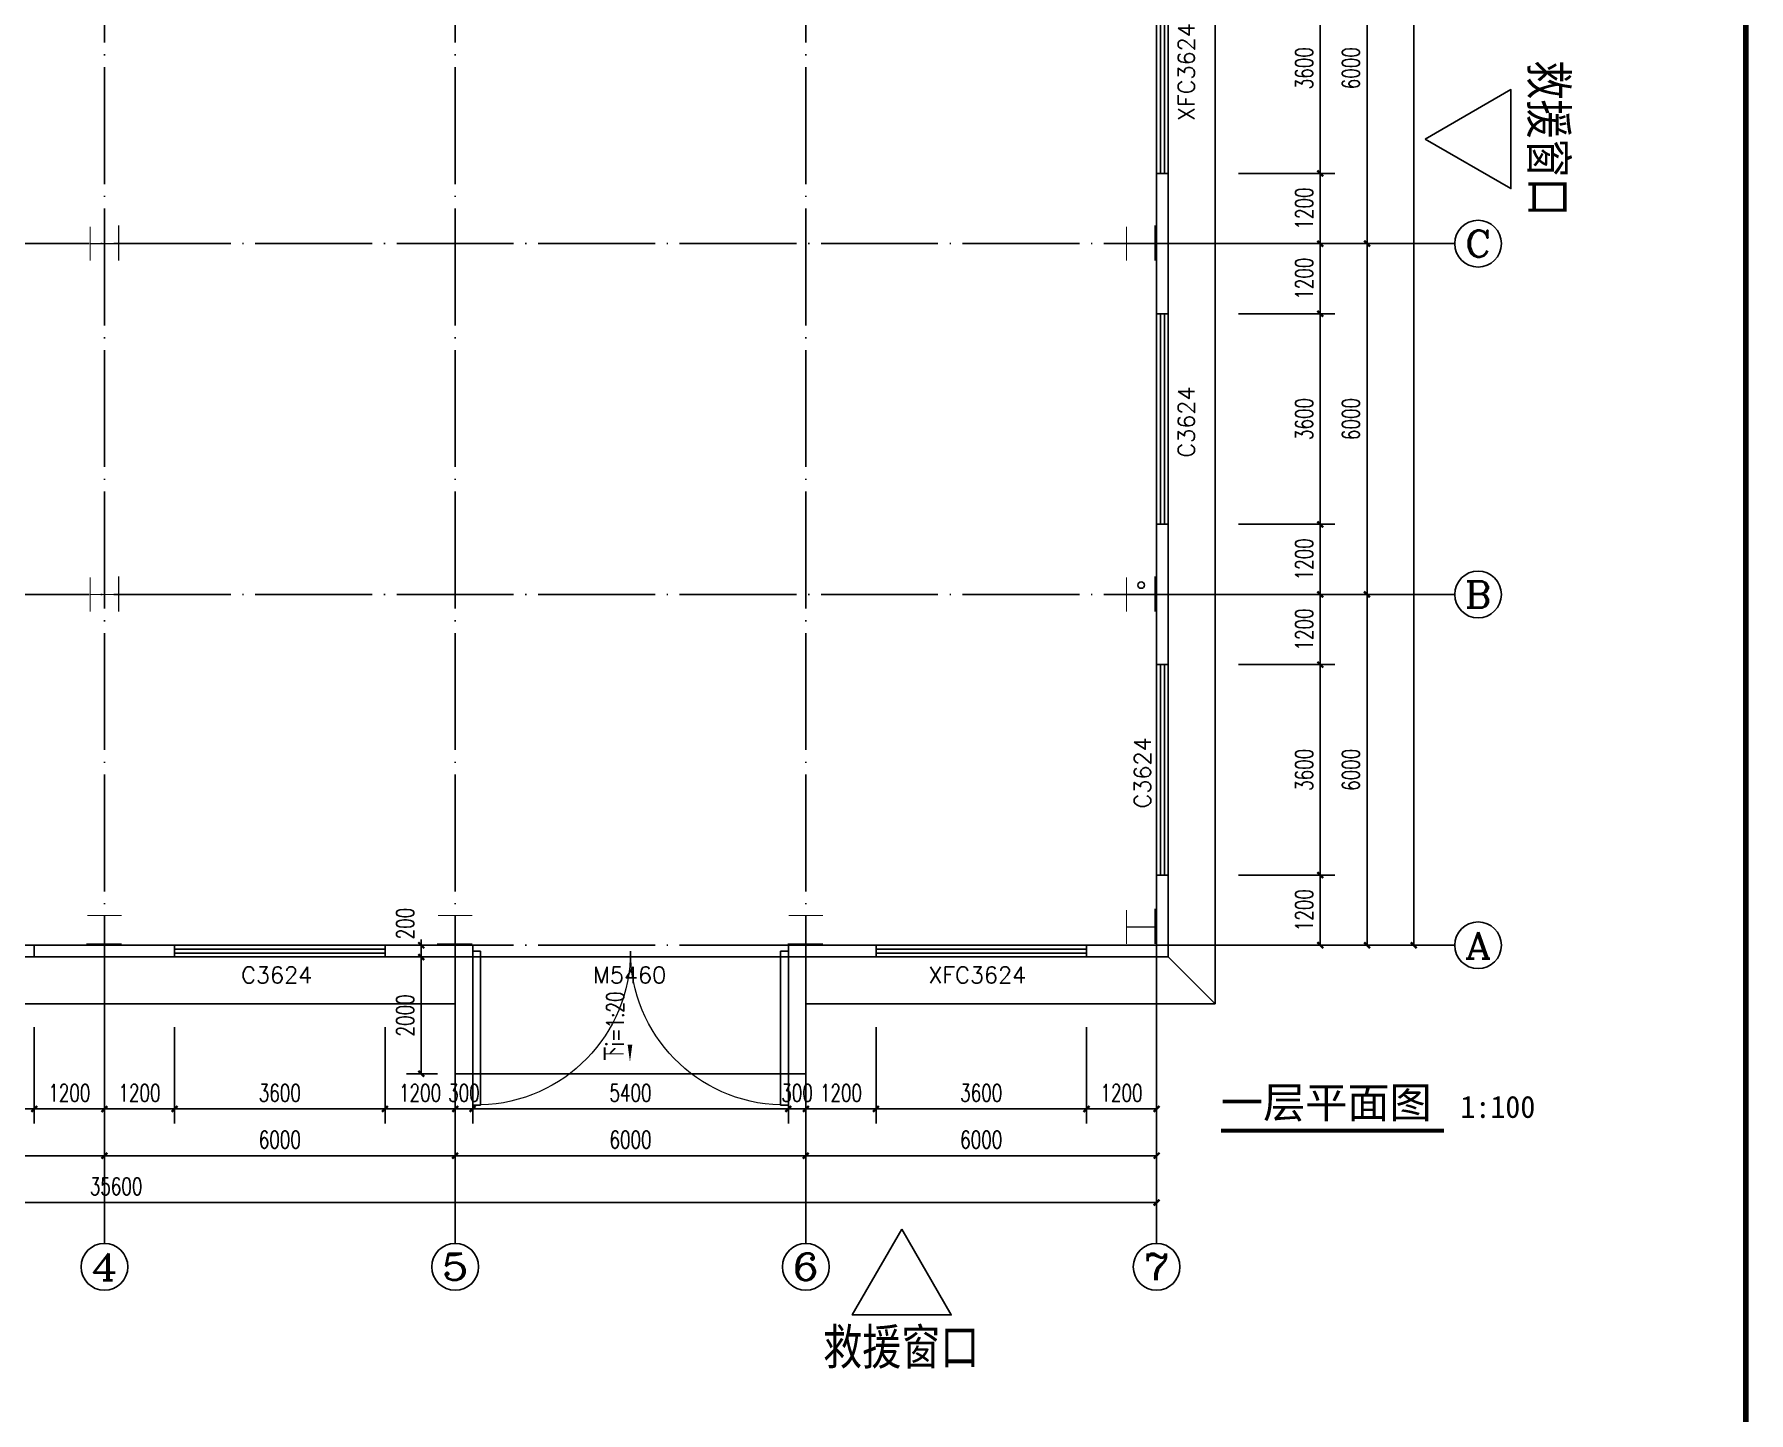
# Model space of a CAD drawing. Extents: x 683431 to 951238, y -788560 to -543702.
# Drawn here: x 712651 to 741981, y -706453 to -682878 of the extents above; entities that cross this region are included whole.
import ezdxf
from ezdxf.enums import TextEntityAlignment as Align

# ---------------------------------------------------------------- set-up
doc = ezdxf.new("R2010")
doc.units = 0
doc.header["$LTSCALE"] = 1000
doc.header["$MEASUREMENT"] = 0
doc.linetypes.add('DOTE', pattern=[2.42, 2, -0.2, 0.02, -0.2])
for name, color, linetype in [('AXIS', 3, 'Continuous'), ('AXIS_TEXT', 7, 'Continuous'), ('DIM_SYMB', 3, 'Continuous'), ('DOTE', 1, 'Continuous'), ('GROUND', 2, 'Continuous'), ('PUB_DIM', 3, 'Continuous'), ('PUB_TEXT', 3, 'Continuous'), ('PUB_TITLE', 4, 'Continuous'), ('RAIL', 163, 'Continuous'), ('WALL', 7, 'Continuous'), ('WINDOW', 4, 'Continuous'), ('WINDOW_TEXT', 7, 'Continuous')]:
    doc.layers.add(name, color=color, linetype=linetype)
doc.styles.add('_TCH_AXIS', font='COMPLEX', dxfattribs={"bigfont": 'GBCBIG'})
doc.styles.add('_TCH_DIM', font='SIMPLEX', dxfattribs={"bigfont": 'GBCBIG'})
doc.styles.add('_TCH_DIM_T3', font='SIMPLEX', dxfattribs={"width": 0.705882, "bigfont": 'GBCBIG'})
doc.styles.add('_TCH_WINDOW', font='simplex_.ttf', dxfattribs={"height": 3.5, "bigfont": 'GBCBIG'})
doc.styles.add('COMPLEX', font='COMPLEX')
doc.styles.add('st', font='')
doc.styles.add('宋体(0.8)', font='', dxfattribs={"width": 0.8})
doc.styles.get('st').set_extended_font_data('SimSun')
doc.styles.get('宋体(0.8)').set_extended_font_data('SimSun')
doc.dimstyles.new('_TCH_ARCH&&100', dxfattribs={"dimtxt": 297.5, "dimasz": 100, "dimexe": 250, "dimexo": 300, "dimgap": 126.25, "dimtad": 1, "dimdec": 0, "dimzin": 0, "dimdsep": 46, "dimtxsty": '_TCH_DIM_T3', "dimblk": 'ARCHTICK', "dimcen": 0.09, "dimazin": 2, "dimtfac": 1, "dimtdec": 0, "dimtix": 1, "dimtmove": 2, "dimatfit": 3, "dimfxl": 0, "dimtolj": 1, "dimtzin": 0, "dimarcsym": 0})

# ---------------------------------------------------------------- blocks, each defined once
blk = doc.blocks.new('_ArchTick')
at = {"color": 0, "linetype": 'ByBlock', "const_width": 0.4}
blk.add_lwpolyline([(-0.5, -0.5), (0.5, 0.5)], dxfattribs=at)
blk = doc.blocks.new('*D43')
at = {"layer": 'Defpoints', "color": 0}
for p in [(719271, -698658), (719851, -698658), (719851, -700658)]:
    blk.add_point(p, dxfattribs=at)
at = {"layer": 'PUB_DIM', "color": 0, "lineweight": -2}
for p, q in [((719551, -698658), (719021, -698658)), ((719271, -700658), (719271, -698658)), ((719551, -700658), (719021, -700658))]:
    blk.add_line(p, q, dxfattribs=at)
at = {"layer": 'PUB_DIM', "color": 0, "lineweight": -2, "xscale": 100, "yscale": 100, "zscale": 100}
for p, rotation in [((719271, -698658), 90), ((719271, -700658), 270)]:
    blk.add_blockref('_ArchTick', p, dxfattribs=dict(at, rotation=rotation))
at = {"layer": 'PUB_DIM', "color": 0, "insert": (718996, -699658), "char_height": 297.5, "attachment_point": 5, "rotation": 90, "style": '_TCH_DIM_T3'}
blk.add_mtext('\\A1;2000', dxfattribs=at)
blk = doc.blocks.new('*D44')
at = {"layer": 'Defpoints', "color": 0}
for p in [(719271, -698458), (719851, -698458), (719851, -698658)]:
    blk.add_point(p, dxfattribs=at)
at = {"layer": 'PUB_DIM', "color": 0, "lineweight": -2}
for p, q in [((719551, -698458), (719021, -698458)), ((719271, -698458), (719271, -698358)), ((719271, -698658), (719271, -698458)), ((719551, -698658), (719021, -698658)), ((719271, -698658), (719271, -698758))]:
    blk.add_line(p, q, dxfattribs=at)
at = {"layer": 'PUB_DIM', "color": 0, "lineweight": -2, "xscale": 100, "yscale": 100, "zscale": 100}
for p, rotation in [((719271, -698458), 270), ((719271, -698658), 90)]:
    blk.add_blockref('_ArchTick', p, dxfattribs=dict(at, rotation=rotation))
at = {"layer": 'PUB_DIM', "color": 0, "insert": (718996, -698088), "char_height": 297.5, "attachment_point": 5, "rotation": 90, "style": '_TCH_DIM_T3'}
blk.add_mtext('\\A1;200', dxfattribs=at)
blk = doc.blocks.new('*D404')
at = {"layer": 'AXIS', "color": 0, "lineweight": -2}
for p, q in [((707851, -699858), (707851, -702308)), ((713851, -699858), (713851, -702308)), ((707851, -702058), (713851, -702058))]:
    blk.add_line(p, q, dxfattribs=at)
at = {"layer": 'Defpoints', "color": 0}
for p in [(707851, -699558), (713851, -699558), (713851, -702058)]:
    blk.add_point(p, dxfattribs=at)
at = {"layer": 'AXIS', "color": 0, "lineweight": -2, "xscale": 100, "yscale": 100, "zscale": 100, "rotation": 180}
blk.add_blockref('_ArchTick', (707851, -702058), dxfattribs=at)
at = {"layer": 'AXIS', "color": 0, "lineweight": -2, "xscale": 100, "yscale": 100, "zscale": 100}
blk.add_blockref('_ArchTick', (713851, -702058), dxfattribs=at)
at = {"layer": 'AXIS', "color": 0, "insert": (710851, -701783), "char_height": 297.5, "attachment_point": 5, "style": '_TCH_DIM_T3'}
blk.add_mtext('\\A1;6000', dxfattribs=at)
blk = doc.blocks.new('*D405')
at = {"layer": 'AXIS', "color": 0, "lineweight": -2}
for p, q in [((713851, -699858), (713851, -702308)), ((719851, -699858), (719851, -702308)), ((713851, -702058), (719851, -702058))]:
    blk.add_line(p, q, dxfattribs=at)
at = {"layer": 'Defpoints', "color": 0}
for p in [(713851, -699558), (719851, -699558), (719851, -702058)]:
    blk.add_point(p, dxfattribs=at)
at = {"layer": 'AXIS', "color": 0, "lineweight": -2, "xscale": 100, "yscale": 100, "zscale": 100, "rotation": 180}
blk.add_blockref('_ArchTick', (713851, -702058), dxfattribs=at)
at = {"layer": 'AXIS', "color": 0, "lineweight": -2, "xscale": 100, "yscale": 100, "zscale": 100}
blk.add_blockref('_ArchTick', (719851, -702058), dxfattribs=at)
at = {"layer": 'AXIS', "color": 0, "insert": (716851, -701783), "char_height": 297.5, "attachment_point": 5, "style": '_TCH_DIM_T3'}
blk.add_mtext('\\A1;6000', dxfattribs=at)
blk = doc.blocks.new('*D406')
at = {"layer": 'AXIS', "color": 0, "lineweight": -2}
for p, q in [((719851, -699858), (719851, -702308)), ((725851, -699858), (725851, -702308)), ((719851, -702058), (725851, -702058))]:
    blk.add_line(p, q, dxfattribs=at)
at = {"layer": 'Defpoints', "color": 0}
for p in [(719851, -699558), (725851, -699558), (725851, -702058)]:
    blk.add_point(p, dxfattribs=at)
at = {"layer": 'AXIS', "color": 0, "lineweight": -2, "xscale": 100, "yscale": 100, "zscale": 100, "rotation": 180}
blk.add_blockref('_ArchTick', (719851, -702058), dxfattribs=at)
at = {"layer": 'AXIS', "color": 0, "lineweight": -2, "xscale": 100, "yscale": 100, "zscale": 100}
blk.add_blockref('_ArchTick', (725851, -702058), dxfattribs=at)
at = {"layer": 'AXIS', "color": 0, "insert": (722851, -701783), "char_height": 297.5, "attachment_point": 5, "style": '_TCH_DIM_T3'}
blk.add_mtext('\\A1;6000', dxfattribs=at)
blk = doc.blocks.new('*D407')
at = {"layer": 'AXIS', "color": 0, "lineweight": -2}
for p, q in [((725851, -699858), (725851, -702308)), ((731851, -699858), (731851, -702308)), ((725851, -702058), (731851, -702058))]:
    blk.add_line(p, q, dxfattribs=at)
at = {"layer": 'Defpoints', "color": 0}
for p in [(725851, -699558), (731851, -699558), (731851, -702058)]:
    blk.add_point(p, dxfattribs=at)
at = {"layer": 'AXIS', "color": 0, "lineweight": -2, "xscale": 100, "yscale": 100, "zscale": 100, "rotation": 180}
blk.add_blockref('_ArchTick', (725851, -702058), dxfattribs=at)
at = {"layer": 'AXIS', "color": 0, "lineweight": -2, "xscale": 100, "yscale": 100, "zscale": 100}
blk.add_blockref('_ArchTick', (731851, -702058), dxfattribs=at)
at = {"layer": 'AXIS', "color": 0, "insert": (728851, -701783), "char_height": 297.5, "attachment_point": 5, "style": '_TCH_DIM_T3'}
blk.add_mtext('\\A1;6000', dxfattribs=at)
blk = doc.blocks.new('*D415')
at = {"layer": 'AXIS', "color": 0, "lineweight": -2}
for p, q in [((709051, -699858), (709051, -701508)), ((712651, -699858), (712651, -701508)), ((709051, -701258), (712651, -701258))]:
    blk.add_line(p, q, dxfattribs=at)
at = {"layer": 'Defpoints', "color": 0}
for p in [(709051, -699558), (712651, -699558), (712651, -701258)]:
    blk.add_point(p, dxfattribs=at)
at = {"layer": 'AXIS', "color": 0, "lineweight": -2, "xscale": 100, "yscale": 100, "zscale": 100, "rotation": 180}
blk.add_blockref('_ArchTick', (709051, -701258), dxfattribs=at)
at = {"layer": 'AXIS', "color": 0, "lineweight": -2, "xscale": 100, "yscale": 100, "zscale": 100}
blk.add_blockref('_ArchTick', (712651, -701258), dxfattribs=at)
at = {"layer": 'AXIS', "color": 0, "insert": (710851, -700983), "char_height": 297.5, "attachment_point": 5, "style": '_TCH_DIM_T3'}
blk.add_mtext('\\A1;3600', dxfattribs=at)
blk = doc.blocks.new('*D416')
at = {"layer": 'AXIS', "color": 0, "lineweight": -2}
for p, q in [((712651, -699858), (712651, -701508)), ((713851, -699858), (713851, -701508)), ((712651, -701258), (713851, -701258))]:
    blk.add_line(p, q, dxfattribs=at)
at = {"layer": 'Defpoints', "color": 0}
for p in [(712651, -699558), (713851, -699558), (713851, -701258)]:
    blk.add_point(p, dxfattribs=at)
at = {"layer": 'AXIS', "color": 0, "lineweight": -2, "xscale": 100, "yscale": 100, "zscale": 100, "rotation": 180}
blk.add_blockref('_ArchTick', (712651, -701258), dxfattribs=at)
at = {"layer": 'AXIS', "color": 0, "lineweight": -2, "xscale": 100, "yscale": 100, "zscale": 100}
blk.add_blockref('_ArchTick', (713851, -701258), dxfattribs=at)
at = {"layer": 'AXIS', "color": 0, "insert": (713251, -700983), "char_height": 297.5, "attachment_point": 5, "style": '_TCH_DIM_T3'}
blk.add_mtext('\\A1;1200', dxfattribs=at)
blk = doc.blocks.new('*D417')
at = {"layer": 'AXIS', "color": 0, "lineweight": -2}
for p, q in [((713851, -699858), (713851, -701508)), ((715051, -699858), (715051, -701508)), ((713851, -701258), (715051, -701258))]:
    blk.add_line(p, q, dxfattribs=at)
at = {"layer": 'Defpoints', "color": 0}
for p in [(713851, -699558), (715051, -699558), (715051, -701258)]:
    blk.add_point(p, dxfattribs=at)
at = {"layer": 'AXIS', "color": 0, "lineweight": -2, "xscale": 100, "yscale": 100, "zscale": 100, "rotation": 180}
blk.add_blockref('_ArchTick', (713851, -701258), dxfattribs=at)
at = {"layer": 'AXIS', "color": 0, "lineweight": -2, "xscale": 100, "yscale": 100, "zscale": 100}
blk.add_blockref('_ArchTick', (715051, -701258), dxfattribs=at)
at = {"layer": 'AXIS', "color": 0, "insert": (714451, -700983), "char_height": 297.5, "attachment_point": 5, "style": '_TCH_DIM_T3'}
blk.add_mtext('\\A1;1200', dxfattribs=at)
blk = doc.blocks.new('*D418')
at = {"layer": 'AXIS', "color": 0, "lineweight": -2}
for p, q in [((715051, -699858), (715051, -701508)), ((718651, -699858), (718651, -701508)), ((715051, -701258), (718651, -701258))]:
    blk.add_line(p, q, dxfattribs=at)
at = {"layer": 'Defpoints', "color": 0}
for p in [(715051, -699558), (718651, -699558), (718651, -701258)]:
    blk.add_point(p, dxfattribs=at)
at = {"layer": 'AXIS', "color": 0, "lineweight": -2, "xscale": 100, "yscale": 100, "zscale": 100, "rotation": 180}
blk.add_blockref('_ArchTick', (715051, -701258), dxfattribs=at)
at = {"layer": 'AXIS', "color": 0, "lineweight": -2, "xscale": 100, "yscale": 100, "zscale": 100}
blk.add_blockref('_ArchTick', (718651, -701258), dxfattribs=at)
at = {"layer": 'AXIS', "color": 0, "insert": (716851, -700983), "char_height": 297.5, "attachment_point": 5, "style": '_TCH_DIM_T3'}
blk.add_mtext('\\A1;3600', dxfattribs=at)
blk = doc.blocks.new('*D419')
at = {"layer": 'AXIS', "color": 0, "lineweight": -2}
for p, q in [((718651, -699858), (718651, -701508)), ((719851, -699858), (719851, -701508)), ((718651, -701258), (719851, -701258))]:
    blk.add_line(p, q, dxfattribs=at)
at = {"layer": 'Defpoints', "color": 0}
for p in [(718651, -699558), (719851, -699558), (719851, -701258)]:
    blk.add_point(p, dxfattribs=at)
at = {"layer": 'AXIS', "color": 0, "lineweight": -2, "xscale": 100, "yscale": 100, "zscale": 100, "rotation": 180}
blk.add_blockref('_ArchTick', (718651, -701258), dxfattribs=at)
at = {"layer": 'AXIS', "color": 0, "lineweight": -2, "xscale": 100, "yscale": 100, "zscale": 100}
blk.add_blockref('_ArchTick', (719851, -701258), dxfattribs=at)
at = {"layer": 'AXIS', "color": 0, "insert": (719251, -700983), "char_height": 297.5, "attachment_point": 5, "style": '_TCH_DIM_T3'}
blk.add_mtext('\\A1;1200', dxfattribs=at)
blk = doc.blocks.new('*D420')
at = {"layer": 'AXIS', "color": 0, "lineweight": -2}
for p, q in [((719851, -699858), (719851, -701508)), ((720151, -699858), (720151, -701508)), ((719851, -701258), (719751, -701258)), ((719851, -701258), (720151, -701258)), ((720151, -701258), (720251, -701258))]:
    blk.add_line(p, q, dxfattribs=at)
at = {"layer": 'Defpoints', "color": 0}
for p in [(719851, -699558), (720151, -699558), (720151, -701258)]:
    blk.add_point(p, dxfattribs=at)
at = {"layer": 'AXIS', "color": 0, "lineweight": -2, "xscale": 100, "yscale": 100, "zscale": 100}
blk.add_blockref('_ArchTick', (719851, -701258), dxfattribs=at)
at = {"layer": 'AXIS', "color": 0, "lineweight": -2, "xscale": 100, "yscale": 100, "zscale": 100, "rotation": 180}
blk.add_blockref('_ArchTick', (720151, -701258), dxfattribs=at)
at = {"layer": 'AXIS', "color": 0, "insert": (720001, -700983), "char_height": 297.5, "attachment_point": 5, "style": '_TCH_DIM_T3'}
blk.add_mtext('\\A1;300', dxfattribs=at)
blk = doc.blocks.new('*D421')
at = {"layer": 'AXIS', "color": 0, "lineweight": -2}
for p, q in [((720151, -699858), (720151, -701508)), ((725551, -699858), (725551, -701508)), ((720151, -701258), (725551, -701258))]:
    blk.add_line(p, q, dxfattribs=at)
at = {"layer": 'Defpoints', "color": 0}
for p in [(720151, -699558), (725551, -699558), (725551, -701258)]:
    blk.add_point(p, dxfattribs=at)
at = {"layer": 'AXIS', "color": 0, "lineweight": -2, "xscale": 100, "yscale": 100, "zscale": 100, "rotation": 180}
blk.add_blockref('_ArchTick', (720151, -701258), dxfattribs=at)
at = {"layer": 'AXIS', "color": 0, "lineweight": -2, "xscale": 100, "yscale": 100, "zscale": 100}
blk.add_blockref('_ArchTick', (725551, -701258), dxfattribs=at)
at = {"layer": 'AXIS', "color": 0, "insert": (722851, -700983), "char_height": 297.5, "attachment_point": 5, "style": '_TCH_DIM_T3'}
blk.add_mtext('\\A1;5400', dxfattribs=at)
blk = doc.blocks.new('*D422')
at = {"layer": 'AXIS', "color": 0, "lineweight": -2}
for p, q in [((725551, -699858), (725551, -701508)), ((725851, -699858), (725851, -701508)), ((725551, -701258), (725451, -701258)), ((725551, -701258), (725851, -701258)), ((725851, -701258), (725951, -701258))]:
    blk.add_line(p, q, dxfattribs=at)
at = {"layer": 'Defpoints', "color": 0}
for p in [(725551, -699558), (725851, -699558), (725851, -701258)]:
    blk.add_point(p, dxfattribs=at)
at = {"layer": 'AXIS', "color": 0, "lineweight": -2, "xscale": 100, "yscale": 100, "zscale": 100}
blk.add_blockref('_ArchTick', (725551, -701258), dxfattribs=at)
at = {"layer": 'AXIS', "color": 0, "lineweight": -2, "xscale": 100, "yscale": 100, "zscale": 100, "rotation": 180}
blk.add_blockref('_ArchTick', (725851, -701258), dxfattribs=at)
at = {"layer": 'AXIS', "color": 0, "insert": (725701, -700983), "char_height": 297.5, "attachment_point": 5, "style": '_TCH_DIM_T3'}
blk.add_mtext('\\A1;300', dxfattribs=at)
blk = doc.blocks.new('*D423')
at = {"layer": 'AXIS', "color": 0, "lineweight": -2}
for p, q in [((725851, -699858), (725851, -701508)), ((727051, -699858), (727051, -701508)), ((725851, -701258), (727051, -701258))]:
    blk.add_line(p, q, dxfattribs=at)
at = {"layer": 'Defpoints', "color": 0}
for p in [(725851, -699558), (727051, -699558), (727051, -701258)]:
    blk.add_point(p, dxfattribs=at)
at = {"layer": 'AXIS', "color": 0, "lineweight": -2, "xscale": 100, "yscale": 100, "zscale": 100, "rotation": 180}
blk.add_blockref('_ArchTick', (725851, -701258), dxfattribs=at)
at = {"layer": 'AXIS', "color": 0, "lineweight": -2, "xscale": 100, "yscale": 100, "zscale": 100}
blk.add_blockref('_ArchTick', (727051, -701258), dxfattribs=at)
at = {"layer": 'AXIS', "color": 0, "insert": (726451, -700983), "char_height": 297.5, "attachment_point": 5, "style": '_TCH_DIM_T3'}
blk.add_mtext('\\A1;1200', dxfattribs=at)
blk = doc.blocks.new('*D424')
at = {"layer": 'AXIS', "color": 0, "lineweight": -2}
for p, q in [((727051, -699858), (727051, -701508)), ((730651, -699858), (730651, -701508)), ((727051, -701258), (730651, -701258))]:
    blk.add_line(p, q, dxfattribs=at)
at = {"layer": 'Defpoints', "color": 0}
for p in [(727051, -699558), (730651, -699558), (730651, -701258)]:
    blk.add_point(p, dxfattribs=at)
at = {"layer": 'AXIS', "color": 0, "lineweight": -2, "xscale": 100, "yscale": 100, "zscale": 100, "rotation": 180}
blk.add_blockref('_ArchTick', (727051, -701258), dxfattribs=at)
at = {"layer": 'AXIS', "color": 0, "lineweight": -2, "xscale": 100, "yscale": 100, "zscale": 100}
blk.add_blockref('_ArchTick', (730651, -701258), dxfattribs=at)
at = {"layer": 'AXIS', "color": 0, "insert": (728851, -700983), "char_height": 297.5, "attachment_point": 5, "style": '_TCH_DIM_T3'}
blk.add_mtext('\\A1;3600', dxfattribs=at)
blk = doc.blocks.new('*D425')
at = {"layer": 'AXIS', "color": 0, "lineweight": -2}
for p, q in [((730651, -699858), (730651, -701508)), ((731851, -699858), (731851, -701508)), ((730651, -701258), (731851, -701258))]:
    blk.add_line(p, q, dxfattribs=at)
at = {"layer": 'Defpoints', "color": 0}
for p in [(730651, -699558), (731851, -699558), (731851, -701258)]:
    blk.add_point(p, dxfattribs=at)
at = {"layer": 'AXIS', "color": 0, "lineweight": -2, "xscale": 100, "yscale": 100, "zscale": 100, "rotation": 180}
blk.add_blockref('_ArchTick', (730651, -701258), dxfattribs=at)
at = {"layer": 'AXIS', "color": 0, "lineweight": -2, "xscale": 100, "yscale": 100, "zscale": 100}
blk.add_blockref('_ArchTick', (731851, -701258), dxfattribs=at)
at = {"layer": 'AXIS', "color": 0, "insert": (731251, -700983), "char_height": 297.5, "attachment_point": 5, "style": '_TCH_DIM_T3'}
blk.add_mtext('\\A1;1200', dxfattribs=at)
blk = doc.blocks.new('*D426')
at = {"layer": 'AXIS', "color": 0, "lineweight": -2}
for p, q in [((733251, -697258), (734901, -697258)), ((734651, -698458), (734651, -697258)), ((733251, -698458), (734901, -698458))]:
    blk.add_line(p, q, dxfattribs=at)
at = {"layer": 'Defpoints', "color": 0}
for p in [(732951, -697258), (734651, -697258), (732951, -698458)]:
    blk.add_point(p, dxfattribs=at)
at = {"layer": 'AXIS', "color": 0, "lineweight": -2, "xscale": 100, "yscale": 100, "zscale": 100}
for p, rotation in [((734651, -697258), 90), ((734651, -698458), 270)]:
    blk.add_blockref('_ArchTick', p, dxfattribs=dict(at, rotation=rotation))
at = {"layer": 'AXIS', "color": 0, "insert": (734376, -697858), "char_height": 297.5, "attachment_point": 5, "rotation": 90, "style": '_TCH_DIM_T3'}
blk.add_mtext('\\A1;1200', dxfattribs=at)
blk = doc.blocks.new('*D427')
at = {"layer": 'AXIS', "color": 0, "lineweight": -2}
for p, q in [((733251, -693658), (734901, -693658)), ((734651, -697258), (734651, -693658)), ((733251, -697258), (734901, -697258))]:
    blk.add_line(p, q, dxfattribs=at)
at = {"layer": 'Defpoints', "color": 0}
for p in [(732951, -693658), (734651, -693658), (732951, -697258)]:
    blk.add_point(p, dxfattribs=at)
at = {"layer": 'AXIS', "color": 0, "lineweight": -2, "xscale": 100, "yscale": 100, "zscale": 100}
for p, rotation in [((734651, -693658), 90), ((734651, -697258), 270)]:
    blk.add_blockref('_ArchTick', p, dxfattribs=dict(at, rotation=rotation))
at = {"layer": 'AXIS', "color": 0, "insert": (734376, -695458), "char_height": 297.5, "attachment_point": 5, "rotation": 90, "style": '_TCH_DIM_T3'}
blk.add_mtext('\\A1;3600', dxfattribs=at)
blk = doc.blocks.new('*D428')
at = {"layer": 'AXIS', "color": 0, "lineweight": -2}
for p, q in [((733251, -692458), (734901, -692458)), ((734651, -693658), (734651, -692458)), ((733251, -693658), (734901, -693658))]:
    blk.add_line(p, q, dxfattribs=at)
at = {"layer": 'Defpoints', "color": 0}
for p in [(732951, -692458), (734651, -692458), (732951, -693658)]:
    blk.add_point(p, dxfattribs=at)
at = {"layer": 'AXIS', "color": 0, "lineweight": -2, "xscale": 100, "yscale": 100, "zscale": 100}
for p, rotation in [((734651, -692458), 90), ((734651, -693658), 270)]:
    blk.add_blockref('_ArchTick', p, dxfattribs=dict(at, rotation=rotation))
at = {"layer": 'AXIS', "color": 0, "insert": (734376, -693058), "char_height": 297.5, "attachment_point": 5, "rotation": 90, "style": '_TCH_DIM_T3'}
blk.add_mtext('\\A1;1200', dxfattribs=at)
blk = doc.blocks.new('*D429')
at = {"layer": 'AXIS', "color": 0, "lineweight": -2}
for p, q in [((733251, -691258), (734901, -691258)), ((734651, -692458), (734651, -691258)), ((733251, -692458), (734901, -692458))]:
    blk.add_line(p, q, dxfattribs=at)
at = {"layer": 'Defpoints', "color": 0}
for p in [(732951, -691258), (734651, -691258), (732951, -692458)]:
    blk.add_point(p, dxfattribs=at)
at = {"layer": 'AXIS', "color": 0, "lineweight": -2, "xscale": 100, "yscale": 100, "zscale": 100}
for p, rotation in [((734651, -691258), 90), ((734651, -692458), 270)]:
    blk.add_blockref('_ArchTick', p, dxfattribs=dict(at, rotation=rotation))
at = {"layer": 'AXIS', "color": 0, "insert": (734376, -691858), "char_height": 297.5, "attachment_point": 5, "rotation": 90, "style": '_TCH_DIM_T3'}
blk.add_mtext('\\A1;1200', dxfattribs=at)
blk = doc.blocks.new('*D430')
at = {"layer": 'AXIS', "color": 0, "lineweight": -2}
for p, q in [((733251, -687658), (734901, -687658)), ((734651, -691258), (734651, -687658)), ((733251, -691258), (734901, -691258))]:
    blk.add_line(p, q, dxfattribs=at)
at = {"layer": 'Defpoints', "color": 0}
for p in [(732951, -687658), (734651, -687658), (732951, -691258)]:
    blk.add_point(p, dxfattribs=at)
at = {"layer": 'AXIS', "color": 0, "lineweight": -2, "xscale": 100, "yscale": 100, "zscale": 100}
for p, rotation in [((734651, -687658), 90), ((734651, -691258), 270)]:
    blk.add_blockref('_ArchTick', p, dxfattribs=dict(at, rotation=rotation))
at = {"layer": 'AXIS', "color": 0, "insert": (734376, -689458), "char_height": 297.5, "attachment_point": 5, "rotation": 90, "style": '_TCH_DIM_T3'}
blk.add_mtext('\\A1;3600', dxfattribs=at)
blk = doc.blocks.new('*D431')
at = {"layer": 'AXIS', "color": 0, "lineweight": -2}
for p, q in [((733251, -686458), (734901, -686458)), ((734651, -687658), (734651, -686458)), ((733251, -687658), (734901, -687658))]:
    blk.add_line(p, q, dxfattribs=at)
at = {"layer": 'Defpoints', "color": 0}
for p in [(732951, -686458), (734651, -686458), (732951, -687658)]:
    blk.add_point(p, dxfattribs=at)
at = {"layer": 'AXIS', "color": 0, "lineweight": -2, "xscale": 100, "yscale": 100, "zscale": 100}
for p, rotation in [((734651, -686458), 90), ((734651, -687658), 270)]:
    blk.add_blockref('_ArchTick', p, dxfattribs=dict(at, rotation=rotation))
at = {"layer": 'AXIS', "color": 0, "insert": (734376, -687058), "char_height": 297.5, "attachment_point": 5, "rotation": 90, "style": '_TCH_DIM_T3'}
blk.add_mtext('\\A1;1200', dxfattribs=at)
blk = doc.blocks.new('*D432')
at = {"layer": 'AXIS', "color": 0, "lineweight": -2}
for p, q in [((733251, -685258), (734901, -685258)), ((734651, -686458), (734651, -685258)), ((733251, -686458), (734901, -686458))]:
    blk.add_line(p, q, dxfattribs=at)
at = {"layer": 'Defpoints', "color": 0}
for p in [(732951, -685258), (734651, -685258), (732951, -686458)]:
    blk.add_point(p, dxfattribs=at)
at = {"layer": 'AXIS', "color": 0, "lineweight": -2, "xscale": 100, "yscale": 100, "zscale": 100}
for p, rotation in [((734651, -685258), 90), ((734651, -686458), 270)]:
    blk.add_blockref('_ArchTick', p, dxfattribs=dict(at, rotation=rotation))
at = {"layer": 'AXIS', "color": 0, "insert": (734376, -685858), "char_height": 297.5, "attachment_point": 5, "rotation": 90, "style": '_TCH_DIM_T3'}
blk.add_mtext('\\A1;1200', dxfattribs=at)
blk = doc.blocks.new('*D433')
at = {"layer": 'AXIS', "color": 0, "lineweight": -2}
for p, q in [((733251, -681658), (734901, -681658)), ((734651, -685258), (734651, -681658)), ((733251, -685258), (734901, -685258))]:
    blk.add_line(p, q, dxfattribs=at)
at = {"layer": 'Defpoints', "color": 0}
for p in [(732951, -681658), (734651, -681658), (732951, -685258)]:
    blk.add_point(p, dxfattribs=at)
at = {"layer": 'AXIS', "color": 0, "lineweight": -2, "xscale": 100, "yscale": 100, "zscale": 100}
for p, rotation in [((734651, -681658), 90), ((734651, -685258), 270)]:
    blk.add_blockref('_ArchTick', p, dxfattribs=dict(at, rotation=rotation))
at = {"layer": 'AXIS', "color": 0, "insert": (734376, -683458), "char_height": 297.5, "attachment_point": 5, "rotation": 90, "style": '_TCH_DIM_T3'}
blk.add_mtext('\\A1;3600', dxfattribs=at)
blk = doc.blocks.new('*D494')
at = {"layer": 'AXIS', "color": 0, "lineweight": -2}
for p, q in [((733251, -692458), (735701, -692458)), ((735451, -698458), (735451, -692458)), ((733251, -698458), (735701, -698458))]:
    blk.add_line(p, q, dxfattribs=at)
at = {"layer": 'Defpoints', "color": 0}
for p in [(732951, -692458), (735451, -692458), (732951, -698458)]:
    blk.add_point(p, dxfattribs=at)
at = {"layer": 'AXIS', "color": 0, "lineweight": -2, "xscale": 100, "yscale": 100, "zscale": 100}
for p, rotation in [((735451, -692458), 90), ((735451, -698458), 270)]:
    blk.add_blockref('_ArchTick', p, dxfattribs=dict(at, rotation=rotation))
at = {"layer": 'AXIS', "color": 0, "insert": (735176, -695458), "char_height": 297.5, "attachment_point": 5, "rotation": 90, "style": '_TCH_DIM_T3'}
blk.add_mtext('\\A1;6000', dxfattribs=at)
blk = doc.blocks.new('*D495')
at = {"layer": 'AXIS', "color": 0, "lineweight": -2}
for p, q in [((733251, -686458), (735701, -686458)), ((735451, -692458), (735451, -686458)), ((733251, -692458), (735701, -692458))]:
    blk.add_line(p, q, dxfattribs=at)
at = {"layer": 'Defpoints', "color": 0}
for p in [(732951, -686458), (735451, -686458), (732951, -692458)]:
    blk.add_point(p, dxfattribs=at)
at = {"layer": 'AXIS', "color": 0, "lineweight": -2, "xscale": 100, "yscale": 100, "zscale": 100}
for p, rotation in [((735451, -686458), 90), ((735451, -692458), 270)]:
    blk.add_blockref('_ArchTick', p, dxfattribs=dict(at, rotation=rotation))
at = {"layer": 'AXIS', "color": 0, "insert": (735176, -689458), "char_height": 297.5, "attachment_point": 5, "rotation": 90, "style": '_TCH_DIM_T3'}
blk.add_mtext('\\A1;6000', dxfattribs=at)
blk = doc.blocks.new('*D496')
at = {"layer": 'AXIS', "color": 0, "lineweight": -2}
for p, q in [((733251, -680458), (735701, -680458)), ((735451, -686458), (735451, -680458)), ((733251, -686458), (735701, -686458))]:
    blk.add_line(p, q, dxfattribs=at)
at = {"layer": 'Defpoints', "color": 0}
for p in [(732951, -680458), (735451, -680458), (732951, -686458)]:
    blk.add_point(p, dxfattribs=at)
at = {"layer": 'AXIS', "color": 0, "lineweight": -2, "xscale": 100, "yscale": 100, "zscale": 100}
for p, rotation in [((735451, -680458), 90), ((735451, -686458), 270)]:
    blk.add_blockref('_ArchTick', p, dxfattribs=dict(at, rotation=rotation))
at = {"layer": 'AXIS', "color": 0, "insert": (735176, -683458), "char_height": 297.5, "attachment_point": 5, "rotation": 90, "style": '_TCH_DIM_T3'}
blk.add_mtext('\\A1;6000', dxfattribs=at)
blk = doc.blocks.new('*D506')
at = {"layer": 'AXIS', "color": 0, "lineweight": -2}
for p, q in [((733251, -626458), (736501, -626458)), ((736251, -698458), (736251, -626458)), ((733251, -698458), (736501, -698458))]:
    blk.add_line(p, q, dxfattribs=at)
at = {"layer": 'Defpoints', "color": 0}
for p in [(732951, -626458), (736251, -626458), (732951, -698458)]:
    blk.add_point(p, dxfattribs=at)
at = {"layer": 'AXIS', "color": 0, "lineweight": -2, "xscale": 100, "yscale": 100, "zscale": 100}
for p, rotation in [((736251, -626458), 90), ((736251, -698458), 270)]:
    blk.add_blockref('_ArchTick', p, dxfattribs=dict(at, rotation=rotation))
at = {"layer": 'AXIS', "color": 0, "insert": (735976, -662458), "char_height": 297.5, "attachment_point": 5, "rotation": 90, "style": '_TCH_DIM_T3'}
blk.add_mtext('\\A1;72000', dxfattribs=at)
blk = doc.blocks.new('_AXISO')
blk.add_circle((0, 0), 0.5)
at = {"layer": 'AXIS_TEXT', "style": 'COMPLEX', "width": 1.041667}
blk.add_attdef('A', text='', height=0.56, dxfattribs=at).set_placement((-0.25, -0.28), (0.25, -0.28), align=Align.FIT)
blk = doc.blocks.new('*D507')
at = {"layer": 'AXIS', "color": 0, "lineweight": -2}
for p, q in [((696251, -699858), (696251, -703108)), ((731851, -699858), (731851, -703108)), ((696251, -702858), (731851, -702858))]:
    blk.add_line(p, q, dxfattribs=at)
at = {"layer": 'Defpoints', "color": 0}
for p in [(696251, -699558), (731851, -699558), (731851, -702858)]:
    blk.add_point(p, dxfattribs=at)
at = {"layer": 'AXIS', "color": 0, "lineweight": -2, "xscale": 100, "yscale": 100, "zscale": 100, "rotation": 180}
blk.add_blockref('_ArchTick', (696251, -702858), dxfattribs=at)
at = {"layer": 'AXIS', "color": 0, "lineweight": -2, "xscale": 100, "yscale": 100, "zscale": 100}
blk.add_blockref('_ArchTick', (731851, -702858), dxfattribs=at)
at = {"layer": 'AXIS', "color": 0, "insert": (714051, -702583), "char_height": 297.5, "attachment_point": 5, "style": '_TCH_DIM_T3'}
blk.add_mtext('\\A1;35600', dxfattribs=at)
blk = doc.blocks.new('$WINLIB2D$00000001')
at = {"color": 0}
for points in [[(-0.5, 0.5), (-0.5, -0.5)], [(-0.5, 0.5), (0.5, 0.5)], [(0.5, -0.5), (0.5, 0.5)], [(0.5, 0.1667), (-0.5, 0.1667)], [(0.5, -0.1667), (-0.5, -0.1667)], [(-0.5, -0.5), (0.5, -0.5)]]:
    blk.add_lwpolyline(points, dxfattribs=at)
blk = doc.blocks.new('$DorLib2D$00000002')
for p, q in [((-0.5, 0), (-0.5, 0.4875)), ((-0.475, 0.4875), (-0.5, 0.4875)), ((-0.475, 0), (-0.475, 0.4875)), ((0.475, 0), (0.475, 0.4875)), ((0.475, 0.4875), (0.5, 0.4875)), ((0.5, 0), (0.5, 0.4875)), ((-0.5, 0), (-0.475, 0)), ((0.5, 0), (0.475, 0))]:
    blk.add_line(p, q)
at = {"lineweight": 13}
for centre, start, end in [((-0.4875, 0), 0, 88.5307), ((0.4875, 0), 91.4693, 180)]:
    blk.add_arc(centre, 0.4875, start, end, dxfattribs=at)

msp = doc.modelspace()

# ---------------------------------------------------------------- linework, layer by layer
at = {"flags": 128}
for points in [[(736447.1, -684668.9), (737913.4, -683822.3), (737913.4, -685515.4)], [(727491.3, -703313.9), (726644.8, -704780.2), (728337.9, -704780.2)]]:
    msp.add_lwpolyline(points, close=True, dxfattribs=at)
at = {"ltscale": 10, "const_width": 20}
for points in [[(713607.2, -686750.6), (713607.2, -686165.8)], [(714094.8, -686732.3), (714094.8, -686147.5)], [(714094.8, -686732.3), (714094.8, -686147.5)], [(714094.8, -686732.3), (714094.8, -686147.5)], [(714094.8, -686734.9), (714094.8, -686150.1)], [(714094.8, -686750.6), (714094.8, -686165.8)], [(714094.8, -686750.9), (714094.8, -686166.1)], [(731335.6, -686750.6), (731335.6, -686165.8)], [(731823.2, -686732.3), (731823.2, -686147.5)], [(731823.2, -686732.3), (731823.2, -686147.5)], [(731823.2, -686732.3), (731823.2, -686147.5)], [(731823.2, -686734.9), (731823.2, -686150.1)], [(731823.2, -686750.6), (731823.2, -686165.8)], [(731823.2, -686750.9), (731823.2, -686166.1)], [(713607.2, -686458.2), (714094.8, -686458.2)], [(731335.6, -686458.2), (731823.2, -686458.2)], [(713607.2, -692750.6), (713607.2, -692165.8)], [(714094.8, -692732.3), (714094.8, -692147.5)], [(714094.8, -692732.3), (714094.8, -692147.5)], [(714094.8, -692732.3), (714094.8, -692147.5)], [(714094.8, -692734.9), (714094.8, -692150.1)], [(714094.8, -692750.6), (714094.8, -692165.8)], [(714094.8, -692750.9), (714094.8, -692166.1)], [(731335.6, -692750.6), (731335.6, -692165.8)], [(731823.2, -692732.3), (731823.2, -692147.5)], [(731823.2, -692732.3), (731823.2, -692147.5)], [(731823.2, -692732.3), (731823.2, -692147.5)], [(731823.2, -692734.9), (731823.2, -692150.1)], [(731823.2, -692750.6), (731823.2, -692165.8)], [(731823.2, -692750.9), (731823.2, -692166.1)], [(713607.2, -692458.2), (714094.8, -692458.2)], [(731335.6, -692458.2), (731823.2, -692458.2)], [(714143.2, -697948.6), (713558.4, -697948.6)], [(713850.8, -697948.6), (713850.8, -698436.2)], [(720143.2, -697948.6), (719558.4, -697948.6)], [(719850.8, -697948.6), (719850.8, -698436.2)], [(726143.2, -697948.6), (725558.4, -697948.6)], [(725850.8, -697948.6), (725850.8, -698436.2)], [(731335.6, -698437.7), (731335.6, -697852.9)], [(731823.2, -698419.4), (731823.2, -697834.6)], [(731823.2, -698419.4), (731823.2, -697834.6)], [(731823.2, -698419.4), (731823.2, -697834.6)], [(731823.2, -698422), (731823.2, -697837.2)], [(731823.2, -698437.7), (731823.2, -697852.9)], [(731823.2, -698438), (731823.2, -697853.2)], [(731335.6, -698145.3), (731823.2, -698145.3)], [(714124.9, -698436.2), (713540.1, -698436.2)], [(714124.9, -698436.2), (713540.1, -698436.2)], [(714124.9, -698436.2), (713540.1, -698436.2)], [(714127.4, -698436.2), (713542.6, -698436.2)], [(714143.2, -698436.2), (713558.4, -698436.2)], [(714143.4, -698436.2), (713558.6, -698436.2)], [(720124.9, -698436.2), (719540.1, -698436.2)], [(720124.9, -698436.2), (719540.1, -698436.2)], [(720124.9, -698436.2), (719540.1, -698436.2)], [(720127.4, -698436.2), (719542.6, -698436.2)], [(720143.2, -698436.2), (719558.4, -698436.2)], [(720143.4, -698436.2), (719558.6, -698436.2)], [(726124.9, -698436.2), (725540.1, -698436.2)], [(726124.9, -698436.2), (725540.1, -698436.2)], [(726124.9, -698436.2), (725540.1, -698436.2)], [(726127.4, -698436.2), (725542.6, -698436.2)], [(726143.2, -698436.2), (725558.4, -698436.2)], [(726143.4, -698436.2), (725558.6, -698436.2)]]:
    msp.add_lwpolyline(points, dxfattribs=at)
at = {"layer": 'AXIS'}
for p, q in [((732951, -686458.2), (736951, -686458.2)), ((732951, -692458.2), (736951, -692458.2)), ((732951, -698458.2), (736951, -698458.2)), ((713851, -699558.2), (713851, -703558.2)), ((719851, -699558.2), (719851, -703558.2)), ((725851, -699558.2), (725851, -703558.2)), ((731851, -699558.2), (731851, -703558.2))]:
    msp.add_line(p, q, dxfattribs=at)
at = {"layer": 'DIM_SYMB'}
msp.add_lwpolyline([(722841.8, -699171.3, 0, 0, 0), (722841.8, -700455.7, 0, 80, 0), (722841.8, -700155.7, 0, 0, 0)], format="xyseb", dxfattribs=at)
at = {"layer": 'DIM_SYMB', "const_width": 70}
msp.add_lwpolyline([(732951.8, -701627.6), (736766.1, -701627.6)], dxfattribs=at)
at = {"layer": 'DOTE', "linetype": 'DOTE'}
for p, q in [((713851, -625358.2), (713851, -703558.2)), ((719851, -625358.2), (719851, -703558.2)), ((725851, -625358.2), (725851, -703558.2)), ((731851, -625358.2), (731851, -703558.2)), ((732951, -686458.2), (694201, -686458.2)), ((732951, -692458.2), (694201, -692458.2)), ((732951, -698458.2), (694201, -698458.2))]:
    msp.add_line(p, q, dxfattribs=at)
at = {"layer": 'GROUND'}
for p, q in [((732051, -698658.2), (732051, -626258.2)), ((696051, -698658.2), (732051, -698658.2))]:
    msp.add_line(p, q, dxfattribs=at)
at = {"layer": 'GROUND', "color": 0}
for p, q in [((732851, -698658.2), (732851, -680458.2)), ((732051, -698658.2), (732851, -699458.2)), ((732851, -699458.2), (732851, -698658.2)), ((707851, -699458.2), (719851, -699458.2)), ((725851, -699458.2), (732851, -699458.2))]:
    msp.add_line(p, q, dxfattribs=at)
at = {"layer": 'GROUND'}
msp.add_lwpolyline([(696051, -626258.2), (732051, -626258.2), (732051, -698658.2), (696051, -698658.2)], dxfattribs=at)
at = {"layer": 'PUB_TITLE', "const_width": 100}
msp.add_lwpolyline([(684530.8, -718849.5), (741930.8, -718849.5), (741930.8, -617249.5), (684530.8, -617249.5)], close=True, dxfattribs=at)
at = {"layer": 'RAIL', "ltscale": 0.5}
msp.add_lwpolyline([(719851, -700658.2), (725851, -700658.2), (725851, -698658.2), (719851, -698658.2)], close=True, dxfattribs=at)
msp.add_circle((731587.7, -692298), 55, dxfattribs=at)
at = {"layer": 'WALL', "color": 2}
for p, q in [((732051, -685258.2), (731851, -685258.2)), ((731851, -685258.2), (731851, -687658.2)), ((732051, -687658.2), (732051, -685258.2)), ((731851, -687658.2), (732051, -687658.2)), ((732051, -691258.2), (731851, -691258.2)), ((731851, -691258.2), (731851, -693658.2)), ((732051, -693658.2), (732051, -691258.2)), ((731851, -693658.2), (732051, -693658.2)), ((732051, -697258.2), (731851, -697258.2)), ((731851, -697258.2), (731851, -698458.2)), ((732051, -698658.2), (732051, -697258.2)), ((715051, -698458.2), (712651, -698458.2)), ((712651, -698458.2), (712651, -698658.2)), ((715051, -698658.2), (715051, -698458.2)), ((720151, -698458.2), (718651, -698458.2)), ((718651, -698458.2), (718651, -698658.2)), ((720151, -698658.2), (720151, -698458.2)), ((727051, -698458.2), (725551, -698458.2)), ((725551, -698458.2), (725551, -698658.2)), ((727051, -698658.2), (727051, -698458.2)), ((731851, -698458.2), (730651, -698458.2)), ((730651, -698458.2), (730651, -698658.2)), ((712651, -698658.2), (715051, -698658.2)), ((718651, -698658.2), (720151, -698658.2)), ((725551, -698658.2), (727051, -698658.2)), ((730651, -698658.2), (732051, -698658.2))]:
    msp.add_line(p, q, dxfattribs=at)

# ---------------------------------------------------------------- block references
at = {"layer": 'AXIS'}
ref = msp.add_blockref('_AXISO', (737351, -686458.2), dxfattribs=dict(at, xscale=800, yscale=800, zscale=800))
ref.add_attrib('A', 'C', dxfattribs={"layer": 'AXIS_TEXT', "ltscale": 0.5, "height": 452.5, "style": '_TCH_AXIS', "width": 1.4}).set_placement((737124.8, -686684.5), (737577.3, -686684.5), align=Align.FIT)
ref = msp.add_blockref('_AXISO', (737351, -692458.2), dxfattribs=dict(at, xscale=800, yscale=800, zscale=800))
ref.add_attrib('A', 'B', dxfattribs={"layer": 'AXIS_TEXT', "ltscale": 0.5, "height": 452.5, "style": '_TCH_AXIS', "width": 1.235294}).set_placement((737124.8, -692684.5), (737577.3, -692684.5), align=Align.FIT)
ref = msp.add_blockref('_AXISO', (737351, -698458.2), dxfattribs=dict(at, xscale=800, yscale=800, zscale=800))
ref.add_attrib('A', 'A', dxfattribs={"layer": 'AXIS_TEXT', "ltscale": 0.5, "height": 452.5, "style": '_TCH_AXIS', "width": 1.166667}).set_placement((737124.8, -698684.5), (737577.3, -698684.5), align=Align.FIT)
ref = msp.add_blockref('_AXISO', (713851, -703958.2), dxfattribs=dict(at, xscale=800, yscale=800, zscale=800))
ref.add_attrib('A', '4', dxfattribs={"layer": 'AXIS_TEXT', "ltscale": 0.5, "height": 452.5, "style": '_TCH_AXIS', "width": 1.3125}).set_placement((713624.8, -704184.5), (714077.3, -704184.5), align=Align.FIT)
ref = msp.add_blockref('_AXISO', (719851, -703958.2), dxfattribs=dict(at, xscale=800, yscale=800, zscale=800))
ref.add_attrib('A', '5', dxfattribs={"layer": 'AXIS_TEXT', "ltscale": 0.5, "height": 452.5, "style": '_TCH_AXIS', "width": 1.5}).set_placement((719624.8, -704184.5), (720077.3, -704184.5), align=Align.FIT)
ref = msp.add_blockref('_AXISO', (725851, -703958.2), dxfattribs=dict(at, xscale=800, yscale=800, zscale=800))
ref.add_attrib('A', '6', dxfattribs={"layer": 'AXIS_TEXT', "ltscale": 0.5, "height": 452.5, "style": '_TCH_AXIS', "width": 1.5}).set_placement((725624.8, -704184.5), (726077.3, -704184.5), align=Align.FIT)
ref = msp.add_blockref('_AXISO', (731851, -703958.2), dxfattribs=dict(at, xscale=800, yscale=800, zscale=800))
ref.add_attrib('A', '7', dxfattribs={"layer": 'AXIS_TEXT', "ltscale": 0.5, "height": 452.5, "style": '_TCH_AXIS', "width": 1.5}).set_placement((731624.8, -704184.5), (732077.3, -704184.5), align=Align.FIT)
at = {"layer": 'WINDOW'}
ref = msp.add_blockref('$WINLIB2D$00000001', (731951, -683458.2), dxfattribs=dict(at, xscale=3600, yscale=-200, zscale=3600, rotation=90))
ref.add_attrib('A', 'XFC3624', (732501, -684361.8), dxfattribs={"layer": 'WINDOW_TEXT', "ltscale": 0.5, "height": 280.96, "rotation": 90, "style": '_TCH_WINDOW'})
ref = msp.add_blockref('$WINLIB2D$00000001', (731951, -689458.2), dxfattribs=dict(at, xscale=3600, yscale=200, zscale=3600, rotation=90))
ref.add_attrib('A', 'C3624', (732501, -690118.6), dxfattribs={"layer": 'WINDOW_TEXT', "ltscale": 0.5, "height": 280.96, "rotation": 90, "style": '_TCH_WINDOW'})
ref = msp.add_blockref('$WINLIB2D$00000001', (731951, -695458.2), dxfattribs=dict(at, xscale=3600, yscale=-200, zscale=3600, rotation=90))
ref.add_attrib('A', 'C3624', (731751, -696118.6), dxfattribs={"layer": 'WINDOW_TEXT', "ltscale": 0.5, "height": 280.96, "rotation": 90, "style": '_TCH_WINDOW'})
ref = msp.add_blockref('$WINLIB2D$00000001', (716851, -698558.2), dxfattribs=dict(at, xscale=3600, yscale=-200, zscale=3600))
ref.add_attrib('A', 'C3624', (716190.6, -699108.2), dxfattribs={"layer": 'WINDOW_TEXT', "ltscale": 0.5, "height": 280.96, "style": '_TCH_WINDOW'})
ref = msp.add_blockref('$DorLib2D$00000002', (722851, -698558.2), dxfattribs=dict(at, xscale=5400, yscale=-5400, zscale=5400))
ref.add_attrib('A', 'M5460', (722209.1, -699108.2), dxfattribs={"layer": 'WINDOW_TEXT', "ltscale": 0.5, "height": 280.96, "style": '_TCH_WINDOW'})
ref = msp.add_blockref('$WINLIB2D$00000001', (728851, -698558.2), dxfattribs=dict(at, xscale=3600, yscale=200, zscale=3600))
ref.add_attrib('A', 'XFC3624', (727947.4, -699108.2), dxfattribs={"layer": 'WINDOW_TEXT', "ltscale": 0.5, "height": 280.96, "style": '_TCH_WINDOW'})

# ---------------------------------------------------------------- texts
at = {"layer": 'PUB_TEXT'}
for s, height, rotation, style, width, p in [('救援窗口', 611.77, 270, '宋体(0.8)', 0.8, (738255.3, -683324.8, 0.4)), ('i=1:20', 297.5, 90, '_TCH_DIM', 0.705882, (722736.8, -700185.6))]:
    msp.add_text(s, height=height, rotation=rotation, dxfattribs=dict(at, style=style, width=width)).set_placement(p)
at = {"layer": 'PUB_TEXT', "style": '_TCH_DIM'}
msp.add_text('下', height=337.6, rotation=90, dxfattribs=at).set_placement((722736.8, -700431.4))
at = {"layer": 'PUB_TEXT', "style": 'st'}
for s, height, p in [('一层平面图', 528.69, (732951.8, -701410.8)), ('1:100', 377.64, (737046.1, -701410.8))]:
    msp.add_text(s, height=height, dxfattribs=at).set_placement(p)
at = {"layer": 'PUB_TEXT', "style": '宋体(0.8)', "width": 0.8}
msp.add_text('救援窗口', height=611.77, dxfattribs=at).set_placement((726147.2, -705631.2, 0.4))

# ---------------------------------------------------------------- dimensions: what is measured, and where the dimension line sits
at = {"layer": 'AXIS'}
for p1, p2, distance, picture, middle in [((732951, -698458.2), (732951, -626458.2), -3300, '*D506', (735976, -662458.2)), ((732951, -686458.2), (732951, -680458.2), -2500, '*D496', (735176, -683458.2)), ((732951, -685258.2), (732951, -681658.2), -1700, '*D433', (734376, -683458.2)), ((732951, -686458.2), (732951, -685258.2), -1700, '*D432', (734376, -685858.2)), ((732951, -687658.2), (732951, -686458.2), -1700, '*D431', (734376, -687058.2)), ((732951, -692458.2), (732951, -686458.2), -2500, '*D495', (735176, -689458.2)), ((732951, -691258.2), (732951, -687658.2), -1700, '*D430', (734376, -689458.2)), ((732951, -692458.2), (732951, -691258.2), -1700, '*D429', (734376, -691858.2)), ((732951, -693658.2), (732951, -692458.2), -1700, '*D428', (734376, -693058.2)), ((732951, -698458.2), (732951, -692458.2), -2500, '*D494', (735176, -695458.2)), ((732951, -697258.2), (732951, -693658.2), -1700, '*D427', (734376, -695458.2)), ((732951, -698458.2), (732951, -697258.2), -1700, '*D426', (734376, -697858.2)), ((696251, -699558.2), (731851, -699558.2), -3300, '*D507', (714051, -702583.2)), ((707851, -699558.2), (713851, -699558.2), -2500, '*D404', (710851, -701783.2)), ((709051, -699558.2), (712651, -699558.2), -1700, '*D415', (710851, -700983.2)), ((712651, -699558.2), (713851, -699558.2), -1700, '*D416', (713251, -700983.2)), ((713851, -699558.2), (719851, -699558.2), -2500, '*D405', (716851, -701783.2)), ((713851, -699558.2), (715051, -699558.2), -1700, '*D417', (714451, -700983.2)), ((715051, -699558.2), (718651, -699558.2), -1700, '*D418', (716851, -700983.2)), ((718651, -699558.2), (719851, -699558.2), -1700, '*D419', (719251, -700983.2)), ((719851, -699558.2), (720151, -699558.2), -1700, '*D420', (720001, -700983.2)), ((719851, -699558.2), (725851, -699558.2), -2500, '*D406', (722851, -701783.2)), ((720151, -699558.2), (725551, -699558.2), -1700, '*D421', (722851, -700983.2)), ((725551, -699558.2), (725851, -699558.2), -1700, '*D422', (725701, -700983.2)), ((725851, -699558.2), (731851, -699558.2), -2500, '*D407', (728851, -701783.2)), ((725851, -699558.2), (727051, -699558.2), -1700, '*D423', (726451, -700983.2)), ((727051, -699558.2), (730651, -699558.2), -1700, '*D424', (728851, -700983.2)), ((730651, -699558.2), (731851, -699558.2), -1700, '*D425', (731251, -700983.2))]:
    dim = msp.add_aligned_dim(p1=p1, p2=p2, distance=distance, dimstyle='_TCH_ARCH&&100', dxfattribs=at)
    dim.commit()
    dim.dimension.update_dxf_attribs({"geometry": picture, "text_midpoint": middle})
at = {"layer": 'PUB_DIM'}
dim = msp.add_linear_dim(base=(719270.9, -698458.2), p1=(719851, -698658.2), p2=(719851, -698458.2), angle=90, dimstyle='_TCH_ARCH&&100', dxfattribs=at)
dim.commit()
dim.dimension.update_dxf_attribs({"geometry": '*D44', "text_midpoint": (718995.9, -698088.2), "dimtype": 161})
dim = msp.add_aligned_dim(p1=(719851, -700658.2), p2=(719851, -698658.2), distance=580.1, dimstyle='_TCH_ARCH&&100', dxfattribs=at)
dim.commit()
dim.dimension.update_dxf_attribs({"geometry": '*D43', "text_midpoint": (718995.9, -699658.2)})

doc.saveas('drawing.dxf')
